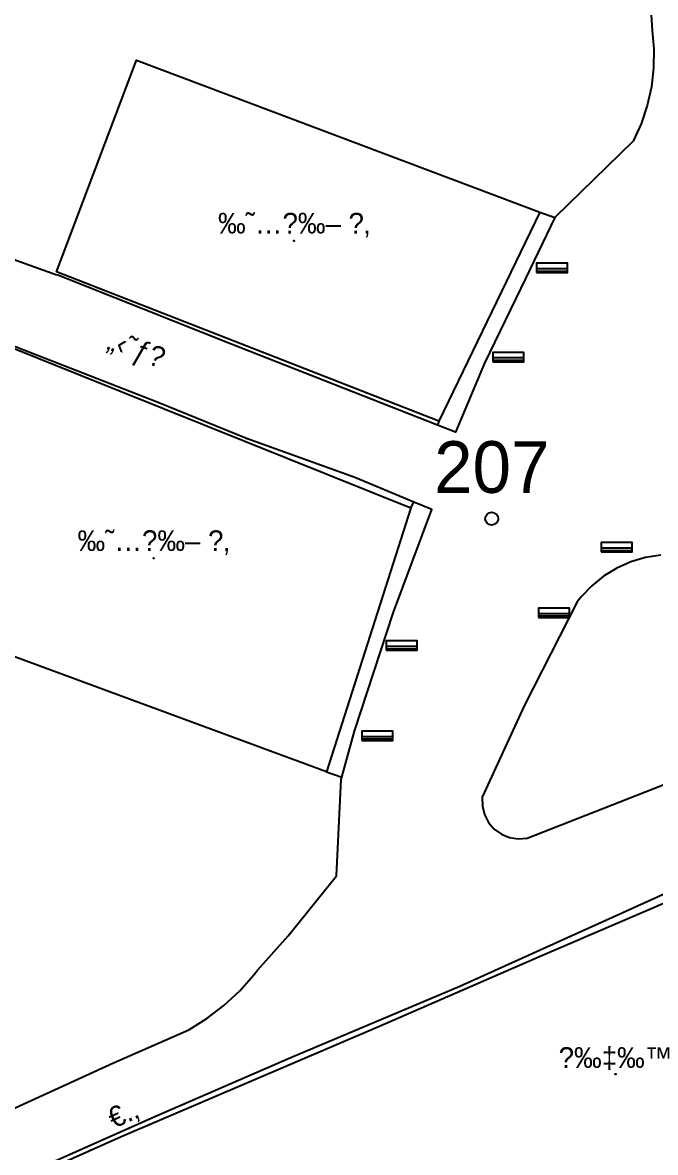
# Model space of a CAD drawing. Header units: metres. Extents: x 218299 to 220222, y 572714 to 574340.
# Drawn here: x 219183.2 to 219207.7, y 573459.5 to 573503.24 of the extents above; entities that cross this region are included whole.
import ezdxf
from ezdxf.enums import TextEntityAlignment as Align

# ---------------------------------------------------------------- set-up
doc = ezdxf.new("R2010")
doc.units = ezdxf.units.M
doc.header["$MEASUREMENT"] = 0
for name, color, linetype in [('1603', 44, 'Continuous'), ('A_POINTS', 2, 'Continuous'), ('M2101', 253, 'Continuous'), ('M2407', 253, 'Continuous'), ('M2408', 253, 'Continuous'), ('M2602', 253, 'Continuous'), ('M2802', 253, 'Continuous'), ('M5202', 253, 'Continuous')]:
    doc.layers.add(name, color=color, linetype=linetype)
doc.styles.add('HEBTXT', font='HEBTXT')
doc.styles.add('MAVAT_HEBTXT', font='HEBTXT')

# ---------------------------------------------------------------- blocks, each defined once
blk = doc.blocks.new('1603')
at = {"layer": 'A_POINTS'}
blk.add_circle((0, 0), 0.25, dxfattribs=at)
at = {"color": 0, "style": 'HEBTXT'}
blk.add_attdef('PARCEL_NUM', text='', height=2, dxfattribs=at).set_placement((0, 1), align=Align.CENTER)
at = {"color": 0, "style": 'HEBTXT', "flags": 1}
blk.add_attdef('LOT_NUM', text='', height=2, dxfattribs=at).set_placement((0, -2.5), align=Align.CENTER)
blk = doc.blocks.new('M2408')
blk.add_circle((0, 0), 0.025)
at = {"style": 'MAVAT_HEBTXT'}
blk.add_attdef('NAME', text='', height=0.8, dxfattribs=at).set_placement((0, 1.592), align=Align.MIDDLE)
blk = doc.blocks.new('M2802')
blk.add_circle((0, 0), 0.025)
at = {"style": 'MAVAT_HEBTXT'}
blk.add_attdef('NAME', text='', height=0.8, dxfattribs=at).set_placement((0, 1.592), align=Align.MIDDLE)
blk = doc.blocks.new('M2602')
blk.add_circle((0, 0), 0.025)
at = {"style": 'MAVAT_HEBTXT'}
blk.add_attdef('NAME', text='', height=0.8, dxfattribs=at).set_placement((0, 1.592), align=Align.MIDDLE)
blk = doc.blocks.new('M2101')
blk.add_circle((0, 0), 0.025)
at = {"style": 'MAVAT_HEBTXT'}
blk.add_attdef('NAME', text='', height=0.8, dxfattribs=at).set_placement((0, 1.592), align=Align.MIDDLE)
blk = doc.blocks.new('M5202')
blk.add_lwpolyline([(-2, -0.53), (2, -0.53), (2, 0.67), (-2, 0.67)], close=True)
for points in [[(-2, 0), (2, 0)], [(-2, -0.33), (2, -0.33)]]:
    blk.add_lwpolyline(points)
at = {"style": 'MAVAT_HEBTXT', "flags": 1}
for tag, p in [('MARK', (0, 1.92)), ('HEIGHT', (0, -1.78)), ('NAME', (0, -4.35))]:
    blk.add_attdef(tag, text='', height=0.8, dxfattribs=at).set_placement(p, align=Align.MIDDLE)
blk = doc.blocks.new('111')
at = {"layer": 'M2101'}
for points in [[(219203.228, 573495.895, 571.412), (219199.318, 573487.806, 571.232), (219184.516, 573493.594, 570.872), (219187.61, 573501.783, 571.007)], [(219198.233, 573484.448, 571.281), (219194.971, 573474.238, 571.326), (219177.987, 573480.495, 570.606), (219182.22, 573490.882, 570.786)]]:
    blk.add_polyline3d(points, close=True, dxfattribs=at)
at = {"layer": 'M2407'}
for points in [[(219203.228, 573495.895, 571.412), (219203.804, 573495.689, 571.448)], [(219199.318, 573487.806, 571.232), (219199.265, 573487.659, 571.198)], [(219198.233, 573484.448, 571.281), (219198.348, 573484.678, 571.299)], [(219194.971, 573474.238, 571.326), (219195.563, 573474.02, 571.327)]]:
    blk.add_polyline3d(points, dxfattribs=at)
at = {"layer": 'M2408'}
for points in [[(219207.53, 573503.528, 571.447), (219207.573, 573502.932, 571.447), (219207.637, 573502.226, 571.517), (219207.627, 573501.485, 571.57), (219207.541, 573500.748, 571.601), (219207.379, 573500.023, 571.611), (219207.142, 573499.32, 571.6), (219206.835, 573498.644, 571.567), (219203.804, 573495.689, 571.448), (219203.786, 573495.671, 571.447), (219202.7, 573493.387, 571.327), (219201.084, 573490.052, 571.327), (219199.963, 573487.385, 571.207), (219199.265, 573487.659, 571.198), (219191.246, 573490.807, 571.087), (219184.566, 573493.455, 570.847), (219184.495, 573493.48, 570.844), (219180.991, 573494.72, 570.687), (219179.22, 573495.347, 570.607), (219174.835, 573496.953, 570.367)], [(219182.147, 573460.882, 570.727), (219186.728, 573462.967, 570.967), (219189.632, 573464.25, 571.087), (219190.337, 573464.688, 571.087), (219190.998, 573465.192, 571.087), (219191.607, 573465.757, 571.087), (219192.158, 573466.377, 571.087), (219192.295, 573466.552, 571.087), (219193.48, 573467.881, 571.087), (219195.349, 573470.207, 571.207), (219195.539, 573473.93, 571.327), (219195.563, 573474.02, 571.327), (219196.05, 573475.811, 571.327), (219197.564, 573480.42, 571.327), (219199.041, 573484.391, 571.327), (219198.348, 573484.678, 571.299), (219196.061, 573485.625, 571.207), (219191.864, 573487.141, 571.087), (219188.413, 573488.544, 570.967), (219182.177, 573490.966, 570.73)]]:
    blk.add_polyline3d(points, dxfattribs=at)
at = {"layer": 'M2602'}
for points in [[(219204.672, 573480.81, 572.16), (219202.631, 573476.817, 572.16), (219200.997, 573473.249, 572.16), (219200.999, 573472.909, 572.16), (219201.081, 573472.578, 572.16), (219201.237, 573472.276, 572.16), (219201.46, 573472.018, 572.16), (219201.736, 573471.818, 572.16), (219202.051, 573471.689, 572.16), (219202.388, 573471.636, 572.16), (219202.727, 573471.663, 572.16), (219202.739, 573471.665, 572.16), (219208.95, 573474.099, 572.04)], [(219207.902, 573482.622, 572.04), (219207.314, 573482.531, 572.018), (219206.743, 573482.363, 572.011), (219206.199, 573482.122, 572.02), (219205.692, 573481.811, 572.043), (219205.231, 573481.437, 572.082), (219204.824, 573481.005, 572.134), (219204.672, 573480.81, 572.16)], [(219218.056, 573472.15, 571.98), (219215.293, 573470.851, 572.1), (219213.374, 573471.928, 572.1), (219206.578, 573468.844, 571.98), (219200.124, 573465.92, 571.74), (219193.613, 573463.179, 571.62), (219188.322, 573460.88, 571.5), (219183.283, 573458.636, 571.26), (219179.155, 573456.848, 571.14), (219175.612, 573455.308, 571.14), (219170.628, 573453.121, 571.02), (219165.098, 573450.637, 570.78), (219164.077, 573449.776, 570.78), (219163.11, 573448.854, 570.78), (219162.199, 573447.877, 570.78), (219161.349, 573446.846, 570.78), (219161.106, 573446.528, 570.78), (219158.906, 573443.605, 570.6)]]:
    blk.add_polyline3d(points, dxfattribs=at)
at = {"layer": 'M2802'}
blk.add_polyline3d([(219175.807, 573455.106, 570.876), (219186.999, 573460.104, 571.146), (219196.958, 573464.358, 571.416), (219203.324, 573467.129, 571.596), (219212.069, 573470.895, 571.866)], dxfattribs=at)
at = {"layer": 'M2101'}
ref = blk.add_blockref('M2101', (219193.711, 573494.791), dxfattribs=dict(at, xscale=0.5, yscale=0.5, zscale=0.5))
ref.add_attrib('NAME', '‰˜…\x81‰– \x8f‚', dxfattribs={"layer": '0', "height": 0.8, "style": 'MAVAT_HEBTXT'}).set_placement((219193.711, 573495.416), align=Align.MIDDLE)
ref = blk.add_blockref('M2101', (219188.273, 573482.499), dxfattribs=dict(at, xscale=0.5, yscale=0.5, zscale=0.5))
ref.add_attrib('NAME', '‰˜…\x81‰– \x8f‚', dxfattribs={"layer": '0', "height": 0.8, "style": 'MAVAT_HEBTXT'}).set_placement((219188.273, 573483.124), align=Align.MIDDLE)
at = {"layer": 'M2408'}
ref = blk.add_blockref('M2408', (219191.864, 573487.141), dxfattribs=dict(at, xscale=0.5, yscale=0.5, zscale=0.5))
ref.add_attrib('NAME', '„‹˜ƒ\x8e', dxfattribs={"layer": '0', "height": 0.8, "rotation": 340.1351, "style": 'MAVAT_HEBTXT'}).set_placement((219187.582, 573490.503), align=Align.MIDDLE)
at = {"layer": 'M2602'}
ref = blk.add_blockref('M2602', (219187.338, 573460.441), dxfattribs=dict(at, xscale=0.5, yscale=0.5, zscale=0.5))
ref.add_attrib('NAME', '€.‚', dxfattribs={"layer": '0', "height": 0.8, "rotation": 24.0049, "style": 'MAVAT_HEBTXT'}).set_placement((219187.114, 573460.944), align=Align.MIDDLE)
at = {"layer": 'M2802'}
ref = blk.add_blockref('M2802', (219206.152, 573462.528, 571.686), dxfattribs=dict(at, xscale=0.5, yscale=0.5, zscale=0.5))
ref.add_attrib('NAME', '\x8d‰‡‰™', dxfattribs={"layer": '0', "height": 0.8, "style": 'MAVAT_HEBTXT'}).set_placement((219206.152, 573463.153, 571.686), align=Align.MIDDLE)
at = {"layer": 'M5202', "xscale": 0.3, "yscale": 0.3, "zscale": 0.3}
for p in [(219203.694, 573493.719, 571.479), (219202.005, 573490.269, 571.389), (219206.203, 573482.905, 571.5), (219203.776, 573480.367, 571.5), (219197.877, 573479.098, 571.32), (219196.931, 573475.607, 571.32)]:
    blk.add_blockref('M5202', p, dxfattribs=at)

msp = doc.modelspace()

# ---------------------------------------------------------------- block references
msp.add_blockref('111', (0, 0))
at = {"layer": '1603'}
msp.add_blockref('1603', (219201.3634, 573484.0334), dxfattribs=at).add_auto_attribs({'PARCEL_NUM': '207'})

doc.saveas('drawing.dxf')
